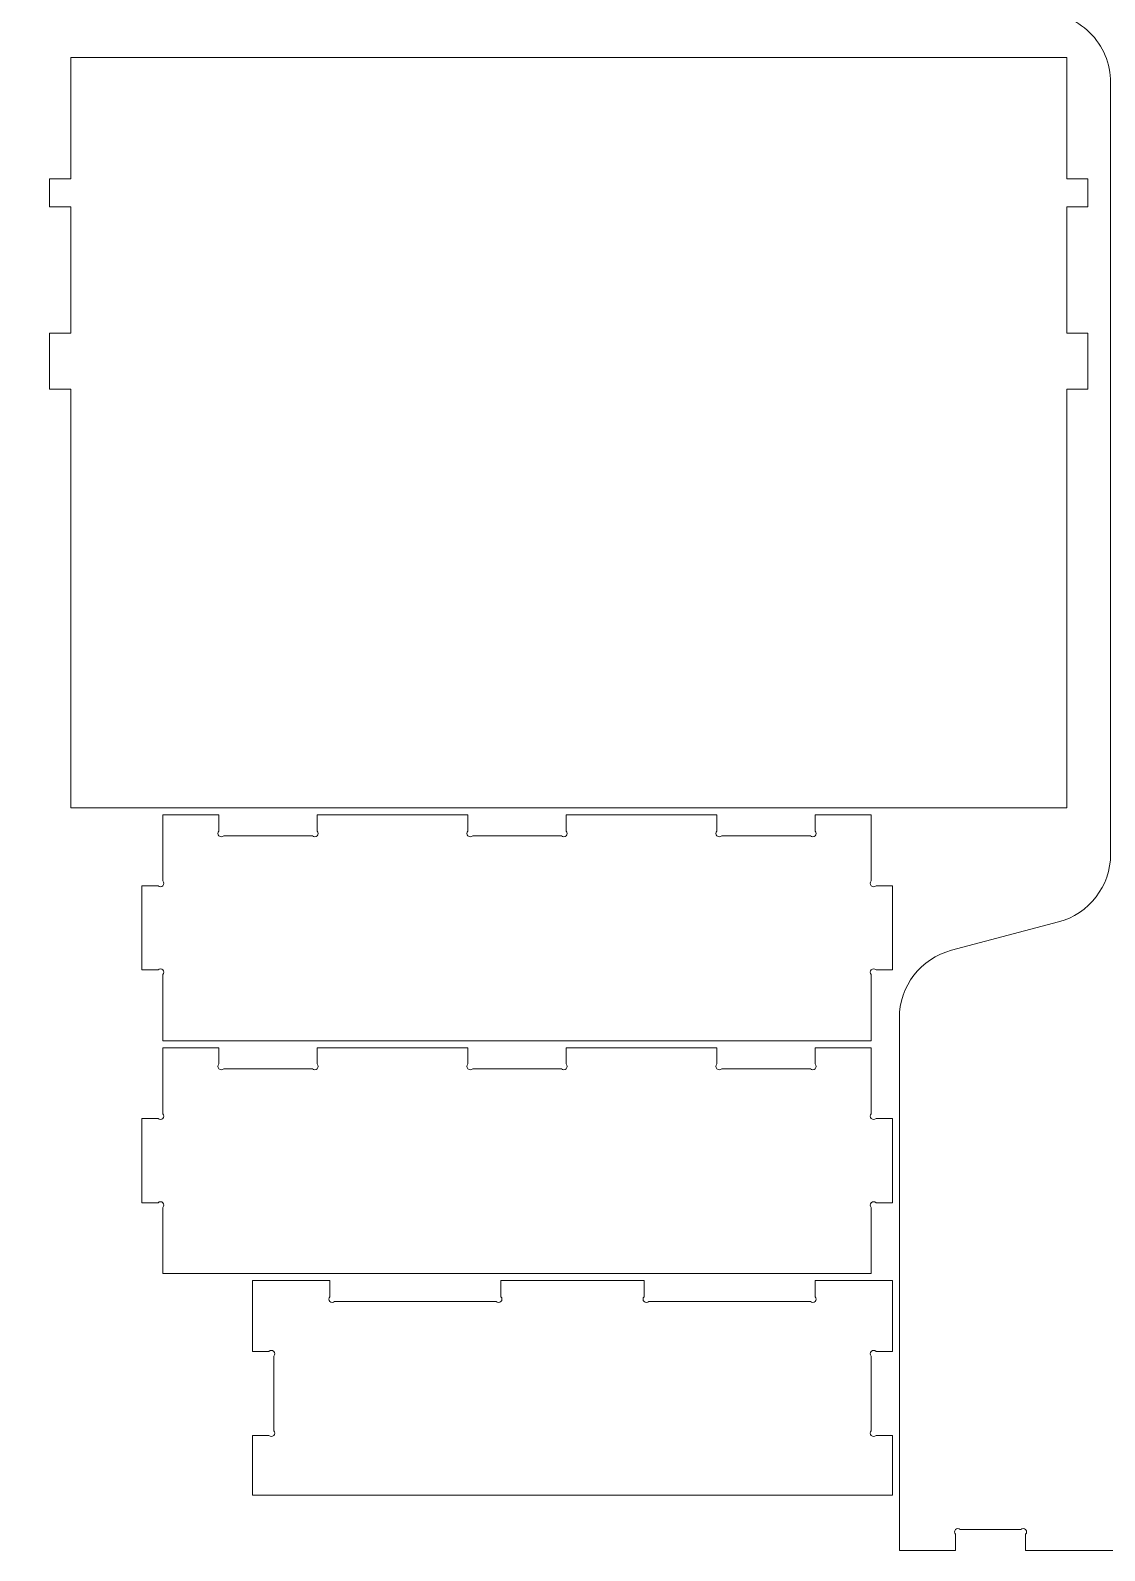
# Model space of a CAD drawing. Header units: millimetres. Extents: x -3400 to 3377, y -901 to 904.
# Drawn here: x -3400 to -2634, y -898 to 186 of the extents above; entities that cross this region are included whole.
import ezdxf

# ---------------------------------------------------------------- set-up
doc = ezdxf.new("R2010")
doc.units = ezdxf.units.MM
doc.header["$MEASUREMENT"] = 0
doc.layers.add('layer 1', color=7, linetype='Continuous')

msp = doc.modelspace()

# ---------------------------------------------------------------- linework, layer by layer
at = {"layer": 'layer 1', "color": 250, "lineweight": 20}
for points, knots in [([(-2644.9451, 184.2432), (-2654.5057, 193.6432), (-2667.4411, 198.8096), (-2680.8468, 198.5824), (-2680.8468, 198.5824), (-2894.4466, 194.9625), (-3101.1831, 197.5114), (-3315.0307, 214.3555), (-3315.0307, 214.3555), (-3339.6145, 216.2918), (-3361.9786, 222.0126), (-3378.816, 240.0302), (-3378.816, 240.0302), (-3395.6531, 258.0478), (-3400, 282.4727), (-3400, 307.1328), (-3400, 307.1328), (-3400, 307.1328), (-3400, 308.5275), (-3400, 308.5275), (-3400, 308.5275), (-3400, 308.5275), (-3372.9628, 308.5275), (-3372.9628, 308.5275), (-3372.9628, 308.5275), (-3371.6373, 308.5275), (-3370.5058, 307.5903), (-3369.5686, 308.5275), (-3369.5686, 308.5275), (-3368.6314, 309.4647), (-3368.6314, 310.9844), (-3369.5686, 311.9217), (-3369.5686, 311.9217), (-3369.5686, 311.9217), (-3369.5686, 320.1333), (-3369.5686, 320.1333), (-3369.5686, 320.1333), (-3369.5686, 321.4588), (-3368.6314, 322.5903), (-3369.5686, 323.5275), (-3369.5686, 323.5275), (-3370.5058, 324.4647), (-3372.0255, 324.4647), (-3372.9628, 323.5275), (-3372.9628, 323.5275), (-3372.9628, 323.5275), (-3400, 323.5275), (-3400, 323.5275), (-3400, 323.5275), (-3400, 323.5275), (-3400, 633.5276), (-3400, 633.5276), (-3400, 633.5276), (-3400, 633.5276), (-3372.9628, 633.5276), (-3372.9628, 633.5276), (-3372.9628, 633.5276), (-3371.6373, 633.5276), (-3370.5058, 632.5904), (-3369.5686, 633.5276), (-3369.5686, 633.5276), (-3368.6314, 634.4648), (-3368.6314, 635.9845), (-3369.5686, 636.9218), (-3369.5686, 636.9218), (-3369.5686, 636.9218), (-3369.5686, 645.1334), (-3369.5686, 645.1334), (-3369.5686, 645.1334), (-3369.5686, 646.4589), (-3368.6314, 647.5904), (-3369.5686, 648.5276), (-3369.5686, 648.5276), (-3370.5058, 649.4648), (-3372.0255, 649.4648), (-3372.9628, 648.5276), (-3372.9628, 648.5276), (-3372.9628, 648.5276), (-3399.9595, 648.5276), (-3399.9595, 648.5276), (-3399.9595, 648.5276), (-3399.1155, 680.4259), (-3385.0457, 709.9179), (-3356.1231, 723.6992), (-3356.1231, 723.6992), (-3224.781, 786.282), (-3062.7556, 826.4987), (-2865.6923, 838.4136), (-2865.6923, 838.4136), (-2847.7303, 839.4995), (-2838.5735, 844.0707), (-2832.1238, 853.4799), (-2832.1238, 853.4799), (-2832.1238, 853.4799), (-2809.6567, 886.2555), (-2809.6567, 886.2555), (-2809.6567, 886.2555), (-2802.3225, 896.955), (-2789.3221, 899.7465), (-2772.7268, 899.983), (-2772.7268, 899.983), (-2772.7268, 899.983), (-2772.7268, 863.3942), (-2772.7268, 863.3942), (-2772.7268, 863.3942), (-2773.664, 862.4569), (-2773.664, 860.9373), (-2772.7268, 860), (-2772.7268, 860), (-2771.7895, 859.0628), (-2770.2699, 859.0628), (-2769.3326, 860), (-2769.3326, 860), (-2769.3326, 860), (-2761.121, 860), (-2761.121, 860), (-2761.121, 860), (-2760.1837, 859.0628), (-2758.6641, 859.0628), (-2757.7268, 860), (-2757.7268, 860), (-2756.7896, 860.9373), (-2756.7896, 862.4569), (-2757.7268, 863.3942), (-2757.7268, 863.3942), (-2757.7268, 863.3942), (-2757.7268, 900), (-2757.7268, 900), (-2757.7268, 900), (-2757.7268, 900), (-2490.3206, 900), (-2490.3206, 900), (-2490.3206, 900), (-2490.3206, 900), (-2490.3206, 858.3943), (-2490.3206, 858.3943), (-2490.3206, 858.3943), (-2491.2578, 857.457), (-2491.2578, 855.9374), (-2490.3206, 855.0001), (-2490.3206, 855.0001), (-2489.3833, 854.0629), (-2487.8637, 854.0629), (-2486.9264, 855.0001), (-2486.9264, 855.0001), (-2486.9264, 855.0001), (-2478.7148, 855.0001), (-2478.7148, 855.0001), (-2478.7148, 855.0001), (-2477.7775, 854.0629), (-2476.2579, 854.0629), (-2475.3206, 855.0001), (-2475.3206, 855.0001), (-2474.3834, 855.9374), (-2474.3834, 857.457), (-2475.3206, 858.3943), (-2475.3206, 858.3943), (-2475.3206, 858.3943), (-2475.3206, 900), (-2475.3206, 900), (-2475.3206, 900), (-2475.3206, 900), (-2294.2351, 900), (-2294.2351, 900), (-2294.2351, 900), (-2294.2351, 900), (-2294.2351, 619.8782), (-2294.2351, 619.8782), (-2294.2351, 619.8782), (-2238.1064, 589.4025), (-2200.0001, 529.944), (-2200.0001, 461.5856), (-2200.0001, 461.5856), (-2200.0001, 393.0126), (-2238.3495, 333.4007), (-2294.7679, 303.012), (-2294.7679, 303.012), (-2294.7679, 303.012), (-2307.4511, 179.7314), (-2307.4511, 179.7314), (-2307.4511, 179.7314), (-2307.4511, 179.7314), (-2307.4511, 172.7403), (-2307.4511, 172.7403), (-2307.4511, 172.7403), (-2307.4511, 172.7403), (-2358.8853, 172.7403), (-2358.8853, 172.7403), (-2358.8853, 172.7403), (-2358.8853, 172.7403), (-2358.8853, 184.3461), (-2358.8853, 184.3461), (-2358.8853, 184.3461), (-2357.9481, 185.2834), (-2357.9481, 186.803), (-2358.8853, 187.7403), (-2358.8853, 187.7403), (-2359.8226, 188.6775), (-2361.3422, 188.6775), (-2362.2795, 187.7403), (-2362.2795, 187.7403), (-2362.2795, 187.7403), (-2435.4911, 187.7403), (-2435.4911, 187.7403), (-2435.4911, 187.7403), (-2436.4284, 188.6775), (-2437.948, 188.6775), (-2438.8853, 187.7403), (-2438.8853, 187.7403), (-2439.8225, 186.803), (-2439.8225, 185.2834), (-2438.8853, 184.3461), (-2438.8853, 184.3461), (-2438.8853, 184.3461), (-2438.8853, 172.7403), (-2438.8853, 172.7403), (-2438.8853, 172.7403), (-2438.8853, 172.7403), (-2477.4511, 172.7403), (-2477.4511, 172.7403), (-2477.4511, 172.7403), (-2477.4511, 172.7403), (-2477.4511, -287.2597), (-2477.4511, -287.2597), (-2477.4511, -287.2597), (-2477.4511, -287.2597), (-2438.8853, -287.2597), (-2438.8853, -287.2597), (-2438.8853, -287.2597), (-2438.8853, -287.2597), (-2438.8853, -298.8655), (-2438.8853, -298.8655), (-2438.8853, -298.8655), (-2439.8225, -299.8028), (-2439.8225, -301.3224), (-2438.8853, -302.2597), (-2438.8853, -302.2597), (-2437.948, -303.1969), (-2436.4284, -303.1969), (-2435.4911, -302.2597), (-2435.4911, -302.2597), (-2435.4911, -302.2597), (-2362.2795, -302.2597), (-2362.2795, -302.2597), (-2362.2795, -302.2597), (-2361.3422, -303.1969), (-2359.8226, -303.1969), (-2358.8853, -302.2597), (-2358.8853, -302.2597), (-2357.9481, -301.3224), (-2357.9481, -299.8028), (-2358.8853, -298.8655), (-2358.8853, -298.8655), (-2358.8853, -298.8655), (-2358.8853, -287.2597), (-2358.8853, -287.2597), (-2358.8853, -287.2597), (-2358.8853, -287.2597), (-2307.4511, -287.2597), (-2307.4511, -287.2597), (-2307.4511, -287.2597), (-2307.4511, -287.2597), (-2307.4511, -317.1892), (-2307.4511, -317.1892), (-2307.4511, -317.1892), (-2307.4511, -317.1892), (-2292.9116, -421.8596), (-2292.9116, -421.8596), (-2292.9116, -421.8596), (-2292.9116, -421.8596), (-2292.9116, -421.9749), (-2292.9116, -421.9749), (-2292.9116, -421.9749), (-2237.5116, -452.6634), (-2200.0001, -511.7114), (-2200.0001, -579.5286), (-2200.0001, -579.5286), (-2200.0001, -647.3981), (-2237.5691, -706.4855), (-2293.0396, -737.1538), (-2293.0396, -737.1538), (-2293.0396, -737.1538), (-2305.7268, -838.1618), (-2305.7268, -838.1618), (-2305.7268, -838.1618), (-2305.7268, -838.1618), (-2324.8689, -838.1618), (-2324.8689, -838.1618), (-2324.8689, -838.1618), (-2325.8062, -837.2246), (-2327.3258, -837.2246), (-2328.2631, -838.1618), (-2328.2631, -838.1618), (-2329.2003, -839.0991), (-2329.2003, -840.6187), (-2328.2631, -841.556), (-2328.2631, -841.556), (-2328.2631, -841.556), (-2328.2631, -852.2676), (-2328.2631, -852.2676), (-2328.2631, -852.2676), (-2329.2003, -853.2049), (-2329.2003, -854.7245), (-2328.2631, -855.6618), (-2328.2631, -855.6618), (-2327.3258, -856.599), (-2325.8062, -856.599), (-2324.8689, -855.6618), (-2324.8689, -855.6618), (-2324.8689, -855.6618), (-2313.2631, -855.6618), (-2313.2631, -855.6618), (-2313.2631, -855.6618), (-2313.2631, -855.6618), (-2313.2631, -880.6618), (-2313.2631, -880.6618), (-2313.2631, -880.6618), (-2313.2631, -880.6618), (-2324.8689, -880.6618), (-2324.8689, -880.6618), (-2324.8689, -880.6618), (-2325.8062, -879.7246), (-2327.3258, -879.7246), (-2328.2631, -880.6618), (-2328.2631, -880.6618), (-2329.2003, -881.5991), (-2329.2003, -883.1187), (-2328.2631, -884.056), (-2328.2631, -884.056), (-2328.2631, -884.056), (-2328.2631, -898.1618), (-2328.2631, -898.1618), (-2328.2631, -898.1618), (-2328.2631, -898.1618), (-2373.263, -898.1618), (-2373.263, -898.1618), (-2373.263, -898.1618), (-2373.263, -898.1618), (-2373.263, -886.556), (-2373.263, -886.556), (-2373.263, -886.556), (-2372.3258, -885.6187), (-2372.3258, -884.0991), (-2373.263, -883.1618), (-2373.263, -883.1618), (-2374.2003, -882.2246), (-2375.7199, -882.2246), (-2376.6572, -883.1618), (-2376.6572, -883.1618), (-2376.6572, -883.1618), (-2414.8688, -883.1618), (-2414.8688, -883.1618), (-2414.8688, -883.1618), (-2415.8061, -882.2246), (-2417.3257, -882.2246), (-2418.263, -883.1618), (-2418.263, -883.1618), (-2419.2002, -884.0991), (-2419.2002, -885.6187), (-2418.263, -886.556), (-2418.263, -886.556), (-2418.263, -886.556), (-2418.263, -898.1618), (-2418.263, -898.1618), (-2418.263, -898.1618), (-2418.263, -898.1618), (-2463.263, -898.1618), (-2463.263, -898.1618), (-2463.263, -898.1618), (-2463.263, -898.1618), (-2463.263, -871.556), (-2463.263, -871.556), (-2463.263, -871.556), (-2462.3258, -870.6187), (-2462.3258, -869.0991), (-2463.263, -868.1618), (-2463.263, -868.1618), (-2464.2003, -867.2246), (-2465.7199, -867.2246), (-2466.6572, -868.1618), (-2466.6572, -868.1618), (-2466.6572, -868.1618), (-2474.8688, -868.1618), (-2474.8688, -868.1618), (-2474.8688, -868.1618), (-2475.8061, -867.2246), (-2477.3257, -867.2246), (-2478.263, -868.1618), (-2478.263, -868.1618), (-2479.2002, -869.0991), (-2479.2002, -870.6187), (-2478.263, -871.556), (-2478.263, -871.556), (-2478.263, -871.556), (-2478.263, -898.1618), (-2478.263, -898.1618), (-2478.263, -898.1618), (-2478.263, -898.1618), (-2518.263, -898.1618), (-2518.263, -898.1618), (-2518.263, -898.1618), (-2518.263, -898.1618), (-2518.263, -886.556), (-2518.263, -886.556), (-2518.263, -886.556), (-2517.3258, -885.6187), (-2517.3258, -884.0991), (-2518.263, -883.1618), (-2518.263, -883.1618), (-2519.2003, -882.2246), (-2520.7199, -882.2246), (-2521.6572, -883.1618), (-2521.6572, -883.1618), (-2521.6572, -883.1618), (-2564.8688, -883.1618), (-2564.8688, -883.1618), (-2564.8688, -883.1618), (-2565.8061, -882.2246), (-2567.3257, -882.2246), (-2568.263, -883.1618), (-2568.263, -883.1618), (-2569.2002, -884.0991), (-2569.2002, -885.6187), (-2568.263, -886.556), (-2568.263, -886.556), (-2568.263, -886.556), (-2568.263, -898.1618), (-2568.263, -898.1618), (-2568.263, -898.1618), (-2568.263, -898.1618), (-2690.5788, -898.1618), (-2690.5788, -898.1618), (-2690.5788, -898.1618), (-2690.5788, -898.1618), (-2690.5788, -886.556), (-2690.5788, -886.556), (-2690.5788, -886.556), (-2689.6416, -885.6187), (-2689.6416, -884.0991), (-2690.5788, -883.1618), (-2690.5788, -883.1618), (-2691.5161, -882.2246), (-2693.0357, -882.2246), (-2693.973, -883.1618), (-2693.973, -883.1618), (-2693.973, -883.1618), (-2737.1846, -883.1618), (-2737.1846, -883.1618), (-2737.1846, -883.1618), (-2738.1219, -882.2246), (-2739.6415, -882.2246), (-2740.5788, -883.1618), (-2740.5788, -883.1618), (-2741.516, -884.0991), (-2741.516, -885.6187), (-2740.5788, -886.556), (-2740.5788, -886.556), (-2740.5788, -886.556), (-2740.5788, -898.1618), (-2740.5788, -898.1618), (-2740.5788, -898.1618), (-2740.5788, -898.1618), (-2780.5788, -898.1618), (-2780.5788, -898.1618), (-2780.5788, -898.1618), (-2780.5788, -898.1618), (-2780.5788, -518.4831), (-2780.5788, -518.4831), (-2780.5788, -518.4831), (-2780.5788, -495.8025), (-2765.3126, -475.9629), (-2743.389, -470.152), (-2743.389, -470.152), (-2743.389, -470.152), (-2667.1894, -449.9552), (-2667.1894, -449.9552), (-2667.1894, -449.9552), (-2645.2658, -444.1443), (-2629.9996, -424.3047), (-2629.9996, -401.6241), (-2629.9996, -401.6241), (-2629.9996, -401.6241), (-2629.9996, 148.5896), (-2629.9996, 148.5896), (-2629.9996, 148.5896), (-2629.9996, 161.9973), (-2635.3844, 174.8432), (-2644.9451, 184.2432)], [0, 0, 0, 0, 0.008130081, 0.008130081, 0.008130081, 0.008130081, 0.016260163, 0.016260163, 0.016260163, 0.016260163, 0.024390244, 0.024390244, 0.024390244, 0.024390244, 0.032520325, 0.032520325, 0.032520325, 0.032520325, 0.040650407, 0.040650407, 0.040650407, 0.040650407, 0.048780488, 0.048780488, 0.048780488, 0.048780488, 0.056910569, 0.056910569, 0.056910569, 0.056910569, 0.06504065, 0.06504065, 0.06504065, 0.06504065, 0.073170732, 0.073170732, 0.073170732, 0.073170732, 0.081300813, 0.081300813, 0.081300813, 0.081300813, 0.089430894, 0.089430894, 0.089430894, 0.089430894, 0.097560976, 0.097560976, 0.097560976, 0.097560976, 0.105691057, 0.105691057, 0.105691057, 0.105691057, 0.113821138, 0.113821138, 0.113821138, 0.113821138, 0.12195122, 0.12195122, 0.12195122, 0.12195122, 0.130081301, 0.130081301, 0.130081301, 0.130081301, 0.138211382, 0.138211382, 0.138211382, 0.138211382, 0.146341463, 0.146341463, 0.146341463, 0.146341463, 0.154471545, 0.154471545, 0.154471545, 0.154471545, 0.162601626, 0.162601626, 0.162601626, 0.162601626, 0.170731707, 0.170731707, 0.170731707, 0.170731707, 0.178861789, 0.178861789, 0.178861789, 0.178861789, 0.18699187, 0.18699187, 0.18699187, 0.18699187, 0.195121951, 0.195121951, 0.195121951, 0.195121951, 0.203252033, 0.203252033, 0.203252033, 0.203252033, 0.211382114, 0.211382114, 0.211382114, 0.211382114, 0.219512195, 0.219512195, 0.219512195, 0.219512195, 0.227642276, 0.227642276, 0.227642276, 0.227642276, 0.235772358, 0.235772358, 0.235772358, 0.235772358, 0.243902439, 0.243902439, 0.243902439, 0.243902439, 0.25203252, 0.25203252, 0.25203252, 0.25203252, 0.260162602, 0.260162602, 0.260162602, 0.260162602, 0.268292683, 0.268292683, 0.268292683, 0.268292683, 0.276422764, 0.276422764, 0.276422764, 0.276422764, 0.284552846, 0.284552846, 0.284552846, 0.284552846, 0.292682927, 0.292682927, 0.292682927, 0.292682927, 0.300813008, 0.300813008, 0.300813008, 0.300813008, 0.308943089, 0.308943089, 0.308943089, 0.308943089, 0.317073171, 0.317073171, 0.317073171, 0.317073171, 0.325203252, 0.325203252, 0.325203252, 0.325203252, 0.333333333, 0.333333333, 0.333333333, 0.333333333, 0.341463415, 0.341463415, 0.341463415, 0.341463415, 0.349593496, 0.349593496, 0.349593496, 0.349593496, 0.357723577, 0.357723577, 0.357723577, 0.357723577, 0.365853659, 0.365853659, 0.365853659, 0.365853659, 0.37398374, 0.37398374, 0.37398374, 0.37398374, 0.382113821, 0.382113821, 0.382113821, 0.382113821, 0.390243902, 0.390243902, 0.390243902, 0.390243902, 0.398373984, 0.398373984, 0.398373984, 0.398373984, 0.406504065, 0.406504065, 0.406504065, 0.406504065, 0.414634146, 0.414634146, 0.414634146, 0.414634146, 0.422764228, 0.422764228, 0.422764228, 0.422764228, 0.430894309, 0.430894309, 0.430894309, 0.430894309, 0.43902439, 0.43902439, 0.43902439, 0.43902439, 0.447154472, 0.447154472, 0.447154472, 0.447154472, 0.455284553, 0.455284553, 0.455284553, 0.455284553, 0.463414634, 0.463414634, 0.463414634, 0.463414634, 0.471544715, 0.471544715, 0.471544715, 0.471544715, 0.479674797, 0.479674797, 0.479674797, 0.479674797, 0.487804878, 0.487804878, 0.487804878, 0.487804878, 0.495934959, 0.495934959, 0.495934959, 0.495934959, 0.504065041, 0.504065041, 0.504065041, 0.504065041, 0.512195122, 0.512195122, 0.512195122, 0.512195122, 0.520325203, 0.520325203, 0.520325203, 0.520325203, 0.528455285, 0.528455285, 0.528455285, 0.528455285, 0.536585366, 0.536585366, 0.536585366, 0.536585366, 0.544715447, 0.544715447, 0.544715447, 0.544715447, 0.552845528, 0.552845528, 0.552845528, 0.552845528, 0.56097561, 0.56097561, 0.56097561, 0.56097561, 0.569105691, 0.569105691, 0.569105691, 0.569105691, 0.577235772, 0.577235772, 0.577235772, 0.577235772, 0.585365854, 0.585365854, 0.585365854, 0.585365854, 0.593495935, 0.593495935, 0.593495935, 0.593495935, 0.601626016, 0.601626016, 0.601626016, 0.601626016, 0.609756098, 0.609756098, 0.609756098, 0.609756098, 0.617886179, 0.617886179, 0.617886179, 0.617886179, 0.62601626, 0.62601626, 0.62601626, 0.62601626, 0.634146341, 0.634146341, 0.634146341, 0.634146341, 0.642276423, 0.642276423, 0.642276423, 0.642276423, 0.650406504, 0.650406504, 0.650406504, 0.650406504, 0.658536585, 0.658536585, 0.658536585, 0.658536585, 0.666666667, 0.666666667, 0.666666667, 0.666666667, 0.674796748, 0.674796748, 0.674796748, 0.674796748, 0.682926829, 0.682926829, 0.682926829, 0.682926829, 0.691056911, 0.691056911, 0.691056911, 0.691056911, 0.699186992, 0.699186992, 0.699186992, 0.699186992, 0.707317073, 0.707317073, 0.707317073, 0.707317073, 0.715447154, 0.715447154, 0.715447154, 0.715447154, 0.723577236, 0.723577236, 0.723577236, 0.723577236, 0.731707317, 0.731707317, 0.731707317, 0.731707317, 0.739837398, 0.739837398, 0.739837398, 0.739837398, 0.74796748, 0.74796748, 0.74796748, 0.74796748, 0.756097561, 0.756097561, 0.756097561, 0.756097561, 0.764227642, 0.764227642, 0.764227642, 0.764227642, 0.772357724, 0.772357724, 0.772357724, 0.772357724, 0.780487805, 0.780487805, 0.780487805, 0.780487805, 0.788617886, 0.788617886, 0.788617886, 0.788617886, 0.796747967, 0.796747967, 0.796747967, 0.796747967, 0.804878049, 0.804878049, 0.804878049, 0.804878049, 0.81300813, 0.81300813, 0.81300813, 0.81300813, 0.821138211, 0.821138211, 0.821138211, 0.821138211, 0.829268293, 0.829268293, 0.829268293, 0.829268293, 0.837398374, 0.837398374, 0.837398374, 0.837398374, 0.845528455, 0.845528455, 0.845528455, 0.845528455, 0.853658537, 0.853658537, 0.853658537, 0.853658537, 0.861788618, 0.861788618, 0.861788618, 0.861788618, 0.869918699, 0.869918699, 0.869918699, 0.869918699, 0.87804878, 0.87804878, 0.87804878, 0.87804878, 0.886178862, 0.886178862, 0.886178862, 0.886178862, 0.894308943, 0.894308943, 0.894308943, 0.894308943, 0.902439024, 0.902439024, 0.902439024, 0.902439024, 0.910569106, 0.910569106, 0.910569106, 0.910569106, 0.918699187, 0.918699187, 0.918699187, 0.918699187, 0.926829268, 0.926829268, 0.926829268, 0.926829268, 0.93495935, 0.93495935, 0.93495935, 0.93495935, 0.943089431, 0.943089431, 0.943089431, 0.943089431, 0.951219512, 0.951219512, 0.951219512, 0.951219512, 0.959349593, 0.959349593, 0.959349593, 0.959349593, 0.967479675, 0.967479675, 0.967479675, 0.967479675, 0.975609756, 0.975609756, 0.975609756, 0.975609756, 0.983739837, 0.983739837, 0.983739837, 0.983739837, 1, 1, 1, 1]), ([(-3371.2756, -368.5921), (-3371.2756, -368.5921), (-2661.2762, -368.5921), (-2661.2762, -368.5921), (-2661.2762, -368.5921), (-2661.2762, -368.5921), (-2661.2762, -70.1779), (-2661.2762, -70.1779), (-2661.2762, -70.1779), (-2661.2762, -70.1779), (-2646.2762, -70.1779), (-2646.2762, -70.1779), (-2646.2762, -70.1779), (-2646.2762, -70.1779), (-2646.2762, -30.178), (-2646.2762, -30.178), (-2646.2762, -30.178), (-2646.2762, -30.178), (-2661.2762, -30.178), (-2661.2762, -30.178), (-2661.2762, -30.178), (-2661.2762, -30.178), (-2661.2762, 59.822), (-2661.2762, 59.822), (-2661.2762, 59.822), (-2661.2762, 59.822), (-2646.2762, 59.822), (-2646.2762, 59.822), (-2646.2762, 59.822), (-2646.2762, 59.822), (-2646.2762, 79.822), (-2646.2762, 79.822), (-2646.2762, 79.822), (-2646.2762, 79.822), (-2661.2762, 79.822), (-2661.2762, 79.822), (-2661.2762, 79.822), (-2661.2762, 79.822), (-2661.2762, 166.4075), (-2661.2762, 166.4075), (-2661.2762, 166.4075), (-2661.2762, 166.4075), (-3371.2756, 166.4075), (-3371.2756, 166.4075), (-3371.2756, 166.4075), (-3371.2756, 166.4075), (-3371.2756, 79.822), (-3371.2756, 79.822), (-3371.2756, 79.822), (-3371.2756, 79.822), (-3386.2756, 79.822), (-3386.2756, 79.822), (-3386.2756, 79.822), (-3386.2756, 79.822), (-3386.2756, 59.822), (-3386.2756, 59.822), (-3386.2756, 59.822), (-3386.2756, 59.822), (-3371.2756, 59.822), (-3371.2756, 59.822), (-3371.2756, 59.822), (-3371.2756, 59.822), (-3371.2756, -30.178), (-3371.2756, -30.178), (-3371.2756, -30.178), (-3371.2756, -30.178), (-3386.2756, -30.178), (-3386.2756, -30.178), (-3386.2756, -30.178), (-3386.2756, -30.178), (-3386.2756, -70.1779), (-3386.2756, -70.1779), (-3386.2756, -70.1779), (-3386.2756, -70.1779), (-3371.2756, -70.1779), (-3371.2756, -70.1779), (-3371.2756, -70.1779), (-3371.2756, -70.1779), (-3371.2756, -368.5921), (-3371.2756, -368.5921)], [0, 0, 0, 0, 0.047619048, 0.047619048, 0.047619048, 0.047619048, 0.095238095, 0.095238095, 0.095238095, 0.095238095, 0.142857143, 0.142857143, 0.142857143, 0.142857143, 0.19047619, 0.19047619, 0.19047619, 0.19047619, 0.238095238, 0.238095238, 0.238095238, 0.238095238, 0.285714286, 0.285714286, 0.285714286, 0.285714286, 0.333333333, 0.333333333, 0.333333333, 0.333333333, 0.380952381, 0.380952381, 0.380952381, 0.380952381, 0.428571429, 0.428571429, 0.428571429, 0.428571429, 0.476190476, 0.476190476, 0.476190476, 0.476190476, 0.523809524, 0.523809524, 0.523809524, 0.523809524, 0.571428571, 0.571428571, 0.571428571, 0.571428571, 0.619047619, 0.619047619, 0.619047619, 0.619047619, 0.666666667, 0.666666667, 0.666666667, 0.666666667, 0.714285714, 0.714285714, 0.714285714, 0.714285714, 0.761904762, 0.761904762, 0.761904762, 0.761904762, 0.80952381, 0.80952381, 0.80952381, 0.80952381, 0.857142857, 0.857142857, 0.857142857, 0.857142857, 0.904761905, 0.904761905, 0.904761905, 0.904761905, 1, 1, 1, 1]), ([(-3088.0781, -373.5921), (-3088.0781, -373.5921), (-3195.5778, -373.5921), (-3195.5778, -373.5921), (-3195.5778, -373.5921), (-3195.5778, -373.5921), (-3195.5778, -385.1979), (-3195.5778, -385.1979), (-3195.5778, -385.1979), (-3194.6406, -386.1352), (-3194.6406, -387.6548), (-3195.5778, -388.5921), (-3195.5778, -388.5921), (-3196.5151, -389.5293), (-3198.0347, -389.5293), (-3198.972, -388.5921), (-3198.972, -388.5921), (-3198.972, -388.5921), (-3262.1834, -388.5921), (-3262.1834, -388.5921), (-3262.1834, -388.5921), (-3263.1207, -389.5293), (-3264.6403, -389.5293), (-3265.5776, -388.5921), (-3265.5776, -388.5921), (-3266.5148, -387.6548), (-3266.5148, -386.1352), (-3265.5776, -385.1979), (-3265.5776, -385.1979), (-3265.5776, -385.1979), (-3265.5776, -373.5921), (-3265.5776, -373.5921), (-3265.5776, -373.5921), (-3265.5776, -373.5921), (-3305.5775, -373.5921), (-3305.5775, -373.5921), (-3305.5775, -373.5921), (-3305.5775, -373.5921), (-3305.5775, -420.6978), (-3305.5775, -420.6978), (-3305.5775, -420.6978), (-3304.6403, -421.6351), (-3304.6403, -423.1547), (-3305.5775, -424.092), (-3305.5775, -424.092), (-3306.5148, -425.0292), (-3308.0344, -425.0292), (-3308.9717, -424.092), (-3308.9717, -424.092), (-3308.9717, -424.092), (-3320.5775, -424.092), (-3320.5775, -424.092), (-3320.5775, -424.092), (-3320.5775, -424.092), (-3320.5775, -484.0918), (-3320.5775, -484.0918), (-3320.5775, -484.0918), (-3320.5775, -484.0918), (-3308.9717, -484.0918), (-3308.9717, -484.0918), (-3308.9717, -484.0918), (-3308.0344, -483.1546), (-3306.5148, -483.1546), (-3305.5775, -484.0918), (-3305.5775, -484.0918), (-3304.6403, -485.0291), (-3304.6403, -486.5487), (-3305.5775, -487.486), (-3305.5775, -487.486), (-3305.5775, -487.486), (-3305.5775, -534.5917), (-3305.5775, -534.5917), (-3305.5775, -534.5917), (-3305.5775, -534.5917), (-2800.5788, -534.5917), (-2800.5788, -534.5917), (-2800.5788, -534.5917), (-2800.5788, -534.5917), (-2800.5788, -487.486), (-2800.5788, -487.486), (-2800.5788, -487.486), (-2801.516, -486.5487), (-2801.516, -485.0291), (-2800.5788, -484.0918), (-2800.5788, -484.0918), (-2799.6415, -483.1546), (-2798.1219, -483.1546), (-2797.1846, -484.0918), (-2797.1846, -484.0918), (-2797.1846, -484.0918), (-2785.5788, -484.0918), (-2785.5788, -484.0918), (-2785.5788, -484.0918), (-2785.5788, -484.0918), (-2785.5788, -424.092), (-2785.5788, -424.092), (-2785.5788, -424.092), (-2785.5788, -424.092), (-2797.1846, -424.092), (-2797.1846, -424.092), (-2797.1846, -424.092), (-2798.1219, -425.0292), (-2799.6415, -425.0292), (-2800.5788, -424.092), (-2800.5788, -424.092), (-2801.516, -423.1547), (-2801.516, -421.6351), (-2800.5788, -420.6978), (-2800.5788, -420.6978), (-2800.5788, -420.6978), (-2800.5788, -373.5921), (-2800.5788, -373.5921), (-2800.5788, -373.5921), (-2800.5788, -373.5921), (-2840.5787, -373.5921), (-2840.5787, -373.5921), (-2840.5787, -373.5921), (-2840.5787, -373.5921), (-2840.5788, -385.1979), (-2840.5788, -385.1979), (-2840.5788, -385.1979), (-2839.6416, -386.1352), (-2839.6416, -387.6548), (-2840.5788, -388.5921), (-2840.5788, -388.5921), (-2841.5161, -389.5293), (-2843.0357, -389.5293), (-2843.973, -388.5921), (-2843.973, -388.5921), (-2843.973, -388.5921), (-2907.1844, -388.5921), (-2907.1844, -388.5921), (-2907.1844, -388.5921), (-2908.1217, -389.5293), (-2909.6413, -389.5293), (-2910.5786, -388.5921), (-2910.5786, -388.5921), (-2911.5158, -387.6548), (-2911.5158, -386.1352), (-2910.5786, -385.1979), (-2910.5786, -385.1979), (-2910.5786, -385.1979), (-2910.5785, -373.5921), (-2910.5785, -373.5921), (-2910.5785, -373.5921), (-2910.5785, -373.5921), (-3018.0783, -373.5921), (-3018.0783, -373.5921), (-3018.0783, -373.5921), (-3018.0783, -373.5921), (-3018.0783, -385.1979), (-3018.0783, -385.1979), (-3018.0783, -385.1979), (-3017.1411, -386.1352), (-3017.1411, -387.6548), (-3018.0783, -388.5921), (-3018.0783, -388.5921), (-3019.0156, -389.5293), (-3020.5352, -389.5293), (-3021.4725, -388.5921), (-3021.4725, -388.5921), (-3021.4725, -388.5921), (-3084.6839, -388.5921), (-3084.6839, -388.5921), (-3084.6839, -388.5921), (-3085.6212, -389.5293), (-3087.1408, -389.5293), (-3088.0781, -388.5921), (-3088.0781, -388.5921), (-3089.0153, -387.6548), (-3089.0153, -386.1352), (-3088.0781, -385.1979), (-3088.0781, -385.1979), (-3088.0781, -385.1979), (-3088.0781, -373.5921), (-3088.0781, -373.5921)], [0, 0, 0, 0, 0.022222222, 0.022222222, 0.022222222, 0.022222222, 0.044444444, 0.044444444, 0.044444444, 0.044444444, 0.066666667, 0.066666667, 0.066666667, 0.066666667, 0.088888889, 0.088888889, 0.088888889, 0.088888889, 0.111111111, 0.111111111, 0.111111111, 0.111111111, 0.133333333, 0.133333333, 0.133333333, 0.133333333, 0.155555556, 0.155555556, 0.155555556, 0.155555556, 0.177777778, 0.177777778, 0.177777778, 0.177777778, 0.2, 0.2, 0.2, 0.2, 0.222222222, 0.222222222, 0.222222222, 0.222222222, 0.244444444, 0.244444444, 0.244444444, 0.244444444, 0.266666667, 0.266666667, 0.266666667, 0.266666667, 0.288888889, 0.288888889, 0.288888889, 0.288888889, 0.311111111, 0.311111111, 0.311111111, 0.311111111, 0.333333333, 0.333333333, 0.333333333, 0.333333333, 0.355555556, 0.355555556, 0.355555556, 0.355555556, 0.377777778, 0.377777778, 0.377777778, 0.377777778, 0.4, 0.4, 0.4, 0.4, 0.422222222, 0.422222222, 0.422222222, 0.422222222, 0.444444444, 0.444444444, 0.444444444, 0.444444444, 0.466666667, 0.466666667, 0.466666667, 0.466666667, 0.488888889, 0.488888889, 0.488888889, 0.488888889, 0.511111111, 0.511111111, 0.511111111, 0.511111111, 0.533333333, 0.533333333, 0.533333333, 0.533333333, 0.555555556, 0.555555556, 0.555555556, 0.555555556, 0.577777778, 0.577777778, 0.577777778, 0.577777778, 0.6, 0.6, 0.6, 0.6, 0.622222222, 0.622222222, 0.622222222, 0.622222222, 0.644444444, 0.644444444, 0.644444444, 0.644444444, 0.666666667, 0.666666667, 0.666666667, 0.666666667, 0.688888889, 0.688888889, 0.688888889, 0.688888889, 0.711111111, 0.711111111, 0.711111111, 0.711111111, 0.733333333, 0.733333333, 0.733333333, 0.733333333, 0.755555556, 0.755555556, 0.755555556, 0.755555556, 0.777777778, 0.777777778, 0.777777778, 0.777777778, 0.8, 0.8, 0.8, 0.8, 0.822222222, 0.822222222, 0.822222222, 0.822222222, 0.844444444, 0.844444444, 0.844444444, 0.844444444, 0.866666667, 0.866666667, 0.866666667, 0.866666667, 0.888888889, 0.888888889, 0.888888889, 0.888888889, 0.911111111, 0.911111111, 0.911111111, 0.911111111, 0.933333333, 0.933333333, 0.933333333, 0.933333333, 0.955555556, 0.955555556, 0.955555556, 0.955555556, 1, 1, 1, 1]), ([(-3088.0781, -539.5917), (-3088.0781, -539.5917), (-3195.5778, -539.5917), (-3195.5778, -539.5917), (-3195.5778, -539.5917), (-3195.5778, -539.5917), (-3195.5778, -551.1975), (-3195.5778, -551.1975), (-3195.5778, -551.1975), (-3194.6406, -552.1348), (-3194.6406, -553.6544), (-3195.5778, -554.5917), (-3195.5778, -554.5917), (-3196.5151, -555.5289), (-3198.0347, -555.5289), (-3198.972, -554.5917), (-3198.972, -554.5917), (-3198.972, -554.5917), (-3262.1834, -554.5917), (-3262.1834, -554.5917), (-3262.1834, -554.5917), (-3263.1207, -555.5289), (-3264.6403, -555.5289), (-3265.5776, -554.5917), (-3265.5776, -554.5917), (-3266.5148, -553.6544), (-3266.5148, -552.1348), (-3265.5776, -551.1975), (-3265.5776, -551.1975), (-3265.5776, -551.1975), (-3265.5776, -539.5917), (-3265.5776, -539.5917), (-3265.5776, -539.5917), (-3265.5776, -539.5917), (-3305.5775, -539.5917), (-3305.5775, -539.5917), (-3305.5775, -539.5917), (-3305.5775, -539.5917), (-3305.5775, -586.6974), (-3305.5775, -586.6974), (-3305.5775, -586.6974), (-3304.6403, -587.6347), (-3304.6403, -589.1543), (-3305.5775, -590.0916), (-3305.5775, -590.0916), (-3306.5148, -591.0288), (-3308.0344, -591.0288), (-3308.9717, -590.0916), (-3308.9717, -590.0916), (-3308.9717, -590.0916), (-3320.5775, -590.0916), (-3320.5775, -590.0916), (-3320.5775, -590.0916), (-3320.5775, -590.0916), (-3320.5775, -650.0914), (-3320.5775, -650.0914), (-3320.5775, -650.0914), (-3320.5775, -650.0914), (-3308.9717, -650.0914), (-3308.9717, -650.0914), (-3308.9717, -650.0914), (-3308.0344, -649.1542), (-3306.5148, -649.1542), (-3305.5775, -650.0914), (-3305.5775, -650.0914), (-3304.6403, -651.0287), (-3304.6403, -652.5483), (-3305.5775, -653.4856), (-3305.5775, -653.4856), (-3305.5775, -653.4856), (-3305.5775, -700.5913), (-3305.5775, -700.5913), (-3305.5775, -700.5913), (-3305.5775, -700.5913), (-2800.5788, -700.5913), (-2800.5788, -700.5913), (-2800.5788, -700.5913), (-2800.5788, -700.5913), (-2800.5788, -653.4856), (-2800.5788, -653.4856), (-2800.5788, -653.4856), (-2801.516, -652.5483), (-2801.516, -651.0287), (-2800.5788, -650.0914), (-2800.5788, -650.0914), (-2799.6415, -649.1542), (-2798.1219, -649.1542), (-2797.1846, -650.0914), (-2797.1846, -650.0914), (-2797.1846, -650.0914), (-2785.5788, -650.0914), (-2785.5788, -650.0914), (-2785.5788, -650.0914), (-2785.5788, -650.0914), (-2785.5788, -590.0916), (-2785.5788, -590.0916), (-2785.5788, -590.0916), (-2785.5788, -590.0916), (-2797.1846, -590.0916), (-2797.1846, -590.0916), (-2797.1846, -590.0916), (-2798.1219, -591.0288), (-2799.6415, -591.0288), (-2800.5788, -590.0916), (-2800.5788, -590.0916), (-2801.516, -589.1543), (-2801.516, -587.6347), (-2800.5788, -586.6974), (-2800.5788, -586.6974), (-2800.5788, -586.6974), (-2800.5788, -539.5917), (-2800.5788, -539.5917), (-2800.5788, -539.5917), (-2800.5788, -539.5917), (-2840.5787, -539.5917), (-2840.5787, -539.5917), (-2840.5787, -539.5917), (-2840.5787, -539.5917), (-2840.5788, -551.1975), (-2840.5788, -551.1975), (-2840.5788, -551.1975), (-2839.6416, -552.1348), (-2839.6416, -553.6544), (-2840.5788, -554.5917), (-2840.5788, -554.5917), (-2841.5161, -555.5289), (-2843.0357, -555.5289), (-2843.973, -554.5917), (-2843.973, -554.5917), (-2843.973, -554.5917), (-2907.1844, -554.5917), (-2907.1844, -554.5917), (-2907.1844, -554.5917), (-2908.1217, -555.5289), (-2909.6413, -555.5289), (-2910.5786, -554.5917), (-2910.5786, -554.5917), (-2911.5158, -553.6544), (-2911.5158, -552.1348), (-2910.5786, -551.1975), (-2910.5786, -551.1975), (-2910.5786, -551.1975), (-2910.5785, -539.5917), (-2910.5785, -539.5917), (-2910.5785, -539.5917), (-2910.5785, -539.5917), (-3018.0783, -539.5917), (-3018.0783, -539.5917), (-3018.0783, -539.5917), (-3018.0783, -539.5917), (-3018.0783, -551.1975), (-3018.0783, -551.1975), (-3018.0783, -551.1975), (-3017.1411, -552.1348), (-3017.1411, -553.6544), (-3018.0783, -554.5917), (-3018.0783, -554.5917), (-3019.0156, -555.5289), (-3020.5352, -555.5289), (-3021.4725, -554.5917), (-3021.4725, -554.5917), (-3021.4725, -554.5917), (-3084.6839, -554.5917), (-3084.6839, -554.5917), (-3084.6839, -554.5917), (-3085.6212, -555.5289), (-3087.1408, -555.5289), (-3088.0781, -554.5917), (-3088.0781, -554.5917), (-3089.0153, -553.6544), (-3089.0153, -552.1348), (-3088.0781, -551.1975), (-3088.0781, -551.1975), (-3088.0781, -551.1975), (-3088.0781, -539.5917), (-3088.0781, -539.5917)], [0, 0, 0, 0, 0.022222222, 0.022222222, 0.022222222, 0.022222222, 0.044444444, 0.044444444, 0.044444444, 0.044444444, 0.066666667, 0.066666667, 0.066666667, 0.066666667, 0.088888889, 0.088888889, 0.088888889, 0.088888889, 0.111111111, 0.111111111, 0.111111111, 0.111111111, 0.133333333, 0.133333333, 0.133333333, 0.133333333, 0.155555556, 0.155555556, 0.155555556, 0.155555556, 0.177777778, 0.177777778, 0.177777778, 0.177777778, 0.2, 0.2, 0.2, 0.2, 0.222222222, 0.222222222, 0.222222222, 0.222222222, 0.244444444, 0.244444444, 0.244444444, 0.244444444, 0.266666667, 0.266666667, 0.266666667, 0.266666667, 0.288888889, 0.288888889, 0.288888889, 0.288888889, 0.311111111, 0.311111111, 0.311111111, 0.311111111, 0.333333333, 0.333333333, 0.333333333, 0.333333333, 0.355555556, 0.355555556, 0.355555556, 0.355555556, 0.377777778, 0.377777778, 0.377777778, 0.377777778, 0.4, 0.4, 0.4, 0.4, 0.422222222, 0.422222222, 0.422222222, 0.422222222, 0.444444444, 0.444444444, 0.444444444, 0.444444444, 0.466666667, 0.466666667, 0.466666667, 0.466666667, 0.488888889, 0.488888889, 0.488888889, 0.488888889, 0.511111111, 0.511111111, 0.511111111, 0.511111111, 0.533333333, 0.533333333, 0.533333333, 0.533333333, 0.555555556, 0.555555556, 0.555555556, 0.555555556, 0.577777778, 0.577777778, 0.577777778, 0.577777778, 0.6, 0.6, 0.6, 0.6, 0.622222222, 0.622222222, 0.622222222, 0.622222222, 0.644444444, 0.644444444, 0.644444444, 0.644444444, 0.666666667, 0.666666667, 0.666666667, 0.666666667, 0.688888889, 0.688888889, 0.688888889, 0.688888889, 0.711111111, 0.711111111, 0.711111111, 0.711111111, 0.733333333, 0.733333333, 0.733333333, 0.733333333, 0.755555556, 0.755555556, 0.755555556, 0.755555556, 0.777777778, 0.777777778, 0.777777778, 0.777777778, 0.8, 0.8, 0.8, 0.8, 0.822222222, 0.822222222, 0.822222222, 0.822222222, 0.844444444, 0.844444444, 0.844444444, 0.844444444, 0.866666667, 0.866666667, 0.866666667, 0.866666667, 0.888888889, 0.888888889, 0.888888889, 0.888888889, 0.911111111, 0.911111111, 0.911111111, 0.911111111, 0.933333333, 0.933333333, 0.933333333, 0.933333333, 0.955555556, 0.955555556, 0.955555556, 0.955555556, 1, 1, 1, 1]), ([(-2800.5788, -812.6968), (-2800.5788, -812.6968), (-2800.5788, -759.4854), (-2800.5788, -759.4854), (-2800.5788, -759.4854), (-2801.516, -758.5481), (-2801.516, -757.0285), (-2800.5788, -756.0912), (-2800.5788, -756.0912), (-2799.6415, -755.154), (-2798.1219, -755.154), (-2797.1846, -756.0912), (-2797.1846, -756.0912), (-2797.1846, -756.0912), (-2785.5788, -756.0912), (-2785.5788, -756.0912), (-2785.5788, -756.0912), (-2785.5788, -756.0912), (-2785.5788, -705.5913), (-2785.5788, -705.5913), (-2785.5788, -705.5913), (-2785.5788, -705.5913), (-2840.5787, -705.5913), (-2840.5787, -705.5913), (-2840.5787, -705.5913), (-2840.5787, -705.5913), (-2840.5787, -717.1971), (-2840.5787, -717.1971), (-2840.5787, -717.1971), (-2839.6415, -718.1344), (-2839.6415, -719.654), (-2840.5787, -720.5913), (-2840.5787, -720.5913), (-2841.516, -721.5285), (-2843.0356, -721.5285), (-2843.9729, -720.5913), (-2843.9729, -720.5913), (-2843.9729, -720.5913), (-2959.184, -720.5913), (-2959.184, -720.5913), (-2959.184, -720.5913), (-2960.1213, -721.5285), (-2961.6409, -721.5285), (-2962.5782, -720.5913), (-2962.5782, -720.5913), (-2963.5154, -719.654), (-2963.5154, -718.1344), (-2962.5782, -717.1971), (-2962.5782, -717.1971), (-2962.5782, -717.1971), (-2962.5782, -705.5913), (-2962.5782, -705.5913), (-2962.5782, -705.5913), (-2962.5782, -705.5913), (-3064.5782, -705.5913), (-3064.5782, -705.5913), (-3064.5782, -705.5913), (-3064.5782, -705.5913), (-3064.5782, -717.1971), (-3064.5782, -717.1971), (-3064.5782, -717.1971), (-3063.641, -718.1344), (-3063.641, -719.654), (-3064.5782, -720.5913), (-3064.5782, -720.5913), (-3065.5155, -721.5285), (-3067.0351, -721.5285), (-3067.9724, -720.5913), (-3067.9724, -720.5913), (-3067.9724, -720.5913), (-3183.1835, -720.5913), (-3183.1835, -720.5913), (-3183.1835, -720.5913), (-3184.1208, -721.5285), (-3185.6404, -721.5285), (-3186.5777, -720.5913), (-3186.5777, -720.5913), (-3187.5149, -719.654), (-3187.5149, -718.1344), (-3186.5777, -717.1971), (-3186.5777, -717.1971), (-3186.5777, -717.1971), (-3186.5777, -705.5913), (-3186.5777, -705.5913), (-3186.5777, -705.5913), (-3186.5777, -705.5913), (-3241.5776, -705.5913), (-3241.5776, -705.5913), (-3241.5776, -705.5913), (-3241.5776, -705.5913), (-3241.5776, -756.0912), (-3241.5776, -756.0912), (-3241.5776, -756.0912), (-3241.5776, -756.0912), (-3229.9718, -756.0912), (-3229.9718, -756.0912), (-3229.9718, -756.0912), (-3229.0345, -755.154), (-3227.5149, -755.154), (-3226.5776, -756.0912), (-3226.5776, -756.0912), (-3225.6404, -757.0285), (-3225.6404, -758.5481), (-3226.5776, -759.4854), (-3226.5776, -759.4854), (-3226.5776, -759.4854), (-3226.5776, -812.6968), (-3226.5776, -812.6968), (-3226.5776, -812.6968), (-3225.6404, -813.6341), (-3225.6404, -815.1537), (-3226.5776, -816.091), (-3226.5776, -816.091), (-3227.5149, -817.0282), (-3229.0345, -817.0282), (-3229.9718, -816.091), (-3229.9718, -816.091), (-3229.9718, -816.091), (-3241.5776, -816.091), (-3241.5776, -816.091), (-3241.5776, -816.091), (-3241.5776, -816.091), (-3241.5776, -858.5909), (-3241.5776, -858.5909), (-3241.5776, -858.5909), (-3241.5776, -858.5909), (-2785.5788, -858.5909), (-2785.5788, -858.5909), (-2785.5788, -858.5909), (-2785.5788, -858.5909), (-2785.5788, -816.091), (-2785.5788, -816.091), (-2785.5788, -816.091), (-2785.5788, -816.091), (-2797.1846, -816.091), (-2797.1846, -816.091), (-2797.1846, -816.091), (-2798.1219, -817.0282), (-2799.6415, -817.0282), (-2800.5788, -816.091), (-2800.5788, -816.091), (-2801.516, -815.1537), (-2801.516, -813.6341), (-2800.5788, -812.6968)], [0, 0, 0, 0, 0.027027027, 0.027027027, 0.027027027, 0.027027027, 0.054054054, 0.054054054, 0.054054054, 0.054054054, 0.081081081, 0.081081081, 0.081081081, 0.081081081, 0.108108108, 0.108108108, 0.108108108, 0.108108108, 0.135135135, 0.135135135, 0.135135135, 0.135135135, 0.162162162, 0.162162162, 0.162162162, 0.162162162, 0.189189189, 0.189189189, 0.189189189, 0.189189189, 0.216216216, 0.216216216, 0.216216216, 0.216216216, 0.243243243, 0.243243243, 0.243243243, 0.243243243, 0.27027027, 0.27027027, 0.27027027, 0.27027027, 0.297297297, 0.297297297, 0.297297297, 0.297297297, 0.324324324, 0.324324324, 0.324324324, 0.324324324, 0.351351351, 0.351351351, 0.351351351, 0.351351351, 0.378378378, 0.378378378, 0.378378378, 0.378378378, 0.405405405, 0.405405405, 0.405405405, 0.405405405, 0.432432432, 0.432432432, 0.432432432, 0.432432432, 0.459459459, 0.459459459, 0.459459459, 0.459459459, 0.486486486, 0.486486486, 0.486486486, 0.486486486, 0.513513514, 0.513513514, 0.513513514, 0.513513514, 0.540540541, 0.540540541, 0.540540541, 0.540540541, 0.567567568, 0.567567568, 0.567567568, 0.567567568, 0.594594595, 0.594594595, 0.594594595, 0.594594595, 0.621621622, 0.621621622, 0.621621622, 0.621621622, 0.648648649, 0.648648649, 0.648648649, 0.648648649, 0.675675676, 0.675675676, 0.675675676, 0.675675676, 0.702702703, 0.702702703, 0.702702703, 0.702702703, 0.72972973, 0.72972973, 0.72972973, 0.72972973, 0.756756757, 0.756756757, 0.756756757, 0.756756757, 0.783783784, 0.783783784, 0.783783784, 0.783783784, 0.810810811, 0.810810811, 0.810810811, 0.810810811, 0.837837838, 0.837837838, 0.837837838, 0.837837838, 0.864864865, 0.864864865, 0.864864865, 0.864864865, 0.891891892, 0.891891892, 0.891891892, 0.891891892, 0.918918919, 0.918918919, 0.918918919, 0.918918919, 0.945945946, 0.945945946, 0.945945946, 0.945945946, 1, 1, 1, 1])]:
    msp.add_open_spline(points, degree=3, knots=knots, dxfattribs=at)

doc.saveas('drawing.dxf')
